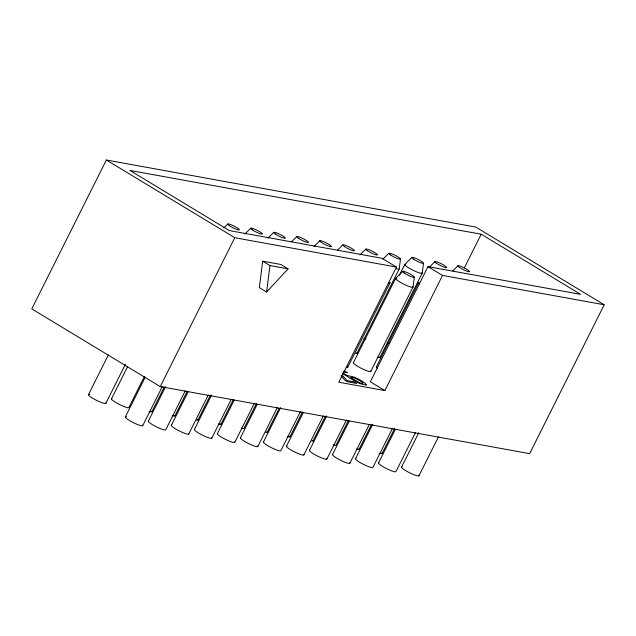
<?xml version="1.0" encoding="UTF-8"?>
<svg xmlns="http://www.w3.org/2000/svg" width="636" height="636" viewBox="0 0 636 636"><rect width="100%" height="100%" fill="white"/><g stroke="black" fill="none" stroke-linecap="round" stroke-linejoin="round"><path stroke-width="0.95" d="M262.684 261.173L259.337 287.607L266.595 291.996L288.068 268.853L280.81 264.465L262.684 261.173L269.942 265.562L288.068 268.853M266.595 291.996L269.942 265.562M356.955 353.234L399.17 268.933L400.513 259.083M414.362 277.209L413.018 287.051L370.804 371.352M423.536 263.256L422.193 273.106L379.978 357.408M106.355 160.01L31.8 308.889L160.248 386.601L529.645 453.651L604.2 304.771L475.752 227.068L106.355 160.01L234.803 237.721L396.482 267.072L338.813 382.228L384.852 390.584L442.521 275.428L604.2 304.771M88.436 394.702L108.366 354.904M105.878 403.296L125.364 364.38M111.451 398.883L127.399 367.044M144.396 376.52L128.901 407.477A9.731 1.487 26.6 0 1 118.741 404.114A9.731 1.487 26.6 0 1 111.833 398.637M125.3 417.009L145.231 377.204M160.248 386.601L234.803 237.721M142.742 425.603L162.236 386.68M151.917 411.659L164.319 386.887M148.323 421.183L165.591 386.688M185.251 390.862L165.765 429.777A9.731 1.487 26.6 0 1 155.605 426.422A9.731 1.487 26.6 0 1 148.697 420.937M174.94 415.833L187.342 391.068M171.338 425.365L188.169 391.752M188.781 433.959L208.274 395.043M197.955 420.014L210.357 395.25M194.362 429.538L211.637 395.043M211.804 438.14L231.289 399.217M220.978 424.188L233.38 399.424M217.377 433.72L234.207 400.108M234.819 442.314L254.313 403.399M256.395 403.606L243.993 428.37A9.731 1.487 26.6 0 1 241.227 428.179M240.4 437.902L257.23 404.289M257.842 446.496L277.328 407.581M267.223 432.13L279.093 408.431M263.415 442.076L280.691 407.581M300.351 411.754L280.858 450.67A9.731 1.487 26.6 0 1 270.705 447.315A9.731 1.487 26.6 0 1 263.789 441.829M290.032 436.725L302.434 411.961M286.439 446.257L303.269 412.645M303.881 454.851L323.366 415.936M347.781 367.179L390.003 282.877M313.055 440.907L325.457 416.143M309.454 450.431L326.729 415.936M353.362 362.759L395.576 278.457L402.675 271.445M399.416 275.157L404.75 264.512L411.85 257.5M326.896 459.033L346.389 420.11M348.472 420.317L336.07 445.081A9.731 1.487 26.6 0 1 333.304 444.898M332.477 454.613L349.307 421M376.377 366.94L418.591 282.638M396.482 267.072L381.958 258.28L229.35 230.582L129.943 170.44L481.206 234.207L580.612 294.341L427.996 266.643L370.335 381.799L384.852 390.584M349.919 463.207L369.405 424.292M359.094 449.262L371.496 424.498M355.492 458.795L372.768 424.299M464.344 267.867L481.206 234.207M392.428 428.473L372.935 467.388A9.731 1.487 26.6 0 1 362.782 464.026A9.731 1.487 26.6 0 1 355.874 458.548M382.109 453.444L394.511 428.68M378.515 462.968L395.346 429.364M415.443 432.647L395.958 471.562A9.731 1.487 26.6 0 1 385.798 468.207A9.731 1.487 26.6 0 1 378.889 462.722M401.531 467.15L418.806 432.655M418.973 475.744L438.466 436.829M223.824 227.895L227.696 224.071M244.9 233.984L250.711 228.252M267.923 238.166L273.734 232.426M291.59 241.704L296.75 236.608M313.961 246.522L319.773 240.79M337.629 250.067L342.788 244.963M360 254.877L365.811 249.145M383.023 259.059L388.827 253.319M429.062 267.414L434.865 261.682M452.721 270.96L457.888 265.856M364.015 338.559L365.97 338.909M387.435 342.812L389.383 343.162M343.671 371.734L347.343 372.728L344.187 370.995M427.996 266.643L442.521 275.428M342.55 373.475C350.11 377.864 357.583 384.224 366.487 385.138L366.582 384.812C362.925 380.948 357.742 378.69 352.877 376.679C349.069 375.916 345.976 375.956 343.138 372.752M342.057 375.073L347.184 380.606L353.831 381.807L356.709 383.468L347.383 381.687L344.728 380.05L341.103 375.749M105.656 402.763A9.731 1.487 26.6 0 1 95.718 399.941A9.731 1.487 26.6 0 1 89.756 394.519M151.702 411.118A9.731 1.487 26.6 0 1 149.15 411.468M174.717 415.292A9.731 1.487 26.6 0 1 172.165 415.642M197.74 419.474A9.731 1.487 26.6 0 1 196.635 420.189M220.756 423.656A9.731 1.487 26.6 0 1 218.204 424.005M267.009 431.59A9.731 1.487 26.6 0 1 265.904 432.305M289.817 436.193A9.731 1.487 26.6 0 1 287.265 436.535M312.833 440.366A9.731 1.487 26.6 0 1 311.735 441.09M358.871 448.722A9.731 1.487 26.6 0 1 356.327 449.072M381.894 452.904A9.731 1.487 26.6 0 1 379.342 453.253M142.528 425.063A9.731 1.487 26.6 0 1 132.582 422.24A9.731 1.487 26.6 0 1 126.62 416.826M188.566 433.418A9.731 1.487 26.6 0 1 179.757 431.176A9.731 1.487 26.6 0 1 171.712 425.118M211.581 437.6A9.731 1.487 26.6 0 1 202.781 435.35A9.731 1.487 26.6 0 1 194.735 429.3M234.605 441.782A9.731 1.487 26.6 0 1 225.796 439.532A9.731 1.487 26.6 0 1 217.75 433.474M257.62 445.955A9.731 1.487 26.6 0 1 248.819 443.705A9.731 1.487 26.6 0 1 240.774 437.655M303.658 454.311A9.731 1.487 26.6 0 1 294.858 452.069A9.731 1.487 26.6 0 1 286.812 446.011M326.681 458.492A9.731 1.487 26.6 0 1 317.873 456.243A9.731 1.487 26.6 0 1 309.835 450.193M349.697 462.674A9.731 1.487 26.6 0 1 340.896 460.424A9.731 1.487 26.6 0 1 332.851 454.366M418.758 475.203A9.731 1.487 26.6 0 1 409.95 472.961A9.731 1.487 26.6 0 1 401.912 466.904M379.756 356.875A9.731 1.487 26.6 0 1 377.212 357.217M421.97 272.574A9.731 1.487 26.6 0 1 413.169 270.324A9.731 1.487 26.6 0 1 405.124 264.266M356.74 352.694A9.731 1.487 26.6 0 1 355.635 353.409M419.609 283.966A9.731 1.487 26.6 0 1 418.973 282.392M377.394 368.268A9.731 1.487 26.6 0 1 376.758 366.694M399.17 268.933A9.731 1.487 26.6 0 1 396.403 268.742M370.581 370.82A9.731 1.487 26.6 0 1 361.781 368.57A9.731 1.487 26.6 0 1 353.735 362.512M412.796 286.518A9.731 1.487 26.6 0 1 402.858 283.696A9.731 1.487 26.6 0 1 396.896 278.274M347.566 366.638A9.731 1.487 26.6 0 1 346.461 367.362M389.781 282.336A9.731 1.487 26.6 0 1 388.683 283.052M350.929 377.593L358.362 382.061A4.603 0.708 26.6 0 0 361.63 383.389C367.513 384.597 352.583 375.836 350.929 377.593M229.262 225.629A6.519 0.994 26.6 0 0 239.128 229.994A6.519 0.994 26.6 0 0 232.22 225.224A6.519 0.994 26.6 0 0 229.262 225.629M252.277 229.811A6.519 0.994 26.6 0 0 262.151 234.175A6.519 0.994 26.6 0 0 255.235 229.405A6.519 0.994 26.6 0 0 252.277 229.811M275.301 233.992A6.519 0.994 26.6 0 0 285.166 238.349A6.519 0.994 26.6 0 0 278.258 233.587A6.519 0.994 26.6 0 0 275.301 233.992M298.316 238.166A6.519 0.994 26.6 0 0 308.19 242.531A6.519 0.994 26.6 0 0 301.281 237.761A6.519 0.994 26.6 0 0 298.316 238.166M459.454 267.414A6.519 0.994 26.6 0 0 469.32 271.779A6.519 0.994 26.6 0 0 462.412 267.017A6.519 0.994 26.6 0 0 459.454 267.414M436.439 263.24A6.519 0.994 26.6 0 0 446.305 267.605A6.519 0.994 26.6 0 0 439.397 262.835A6.519 0.994 26.6 0 0 436.439 263.24M413.416 259.059A6.519 0.994 26.6 0 0 423.282 263.423A6.519 0.994 26.6 0 0 416.373 258.653A6.519 0.994 26.6 0 0 413.416 259.059M390.401 254.885A6.519 0.994 26.6 0 0 400.267 259.242A6.519 0.994 26.6 0 0 393.358 254.48A6.519 0.994 26.6 0 0 390.401 254.885M404.242 273.003A6.519 0.994 26.6 0 0 414.108 277.368A6.519 0.994 26.6 0 0 407.199 272.606A6.519 0.994 26.6 0 0 404.242 273.003M367.377 250.703A6.519 0.994 26.6 0 0 377.243 255.068A6.519 0.994 26.6 0 0 370.335 250.298A6.519 0.994 26.6 0 0 367.377 250.703M344.362 246.522A6.519 0.994 26.6 0 0 354.228 250.886A6.519 0.994 26.6 0 0 347.32 246.124A6.519 0.994 26.6 0 0 344.362 246.522M321.339 242.348A6.519 0.994 26.6 0 0 331.205 246.712A6.519 0.994 26.6 0 0 324.296 241.942A6.519 0.994 26.6 0 0 321.339 242.348"/></g></svg>
